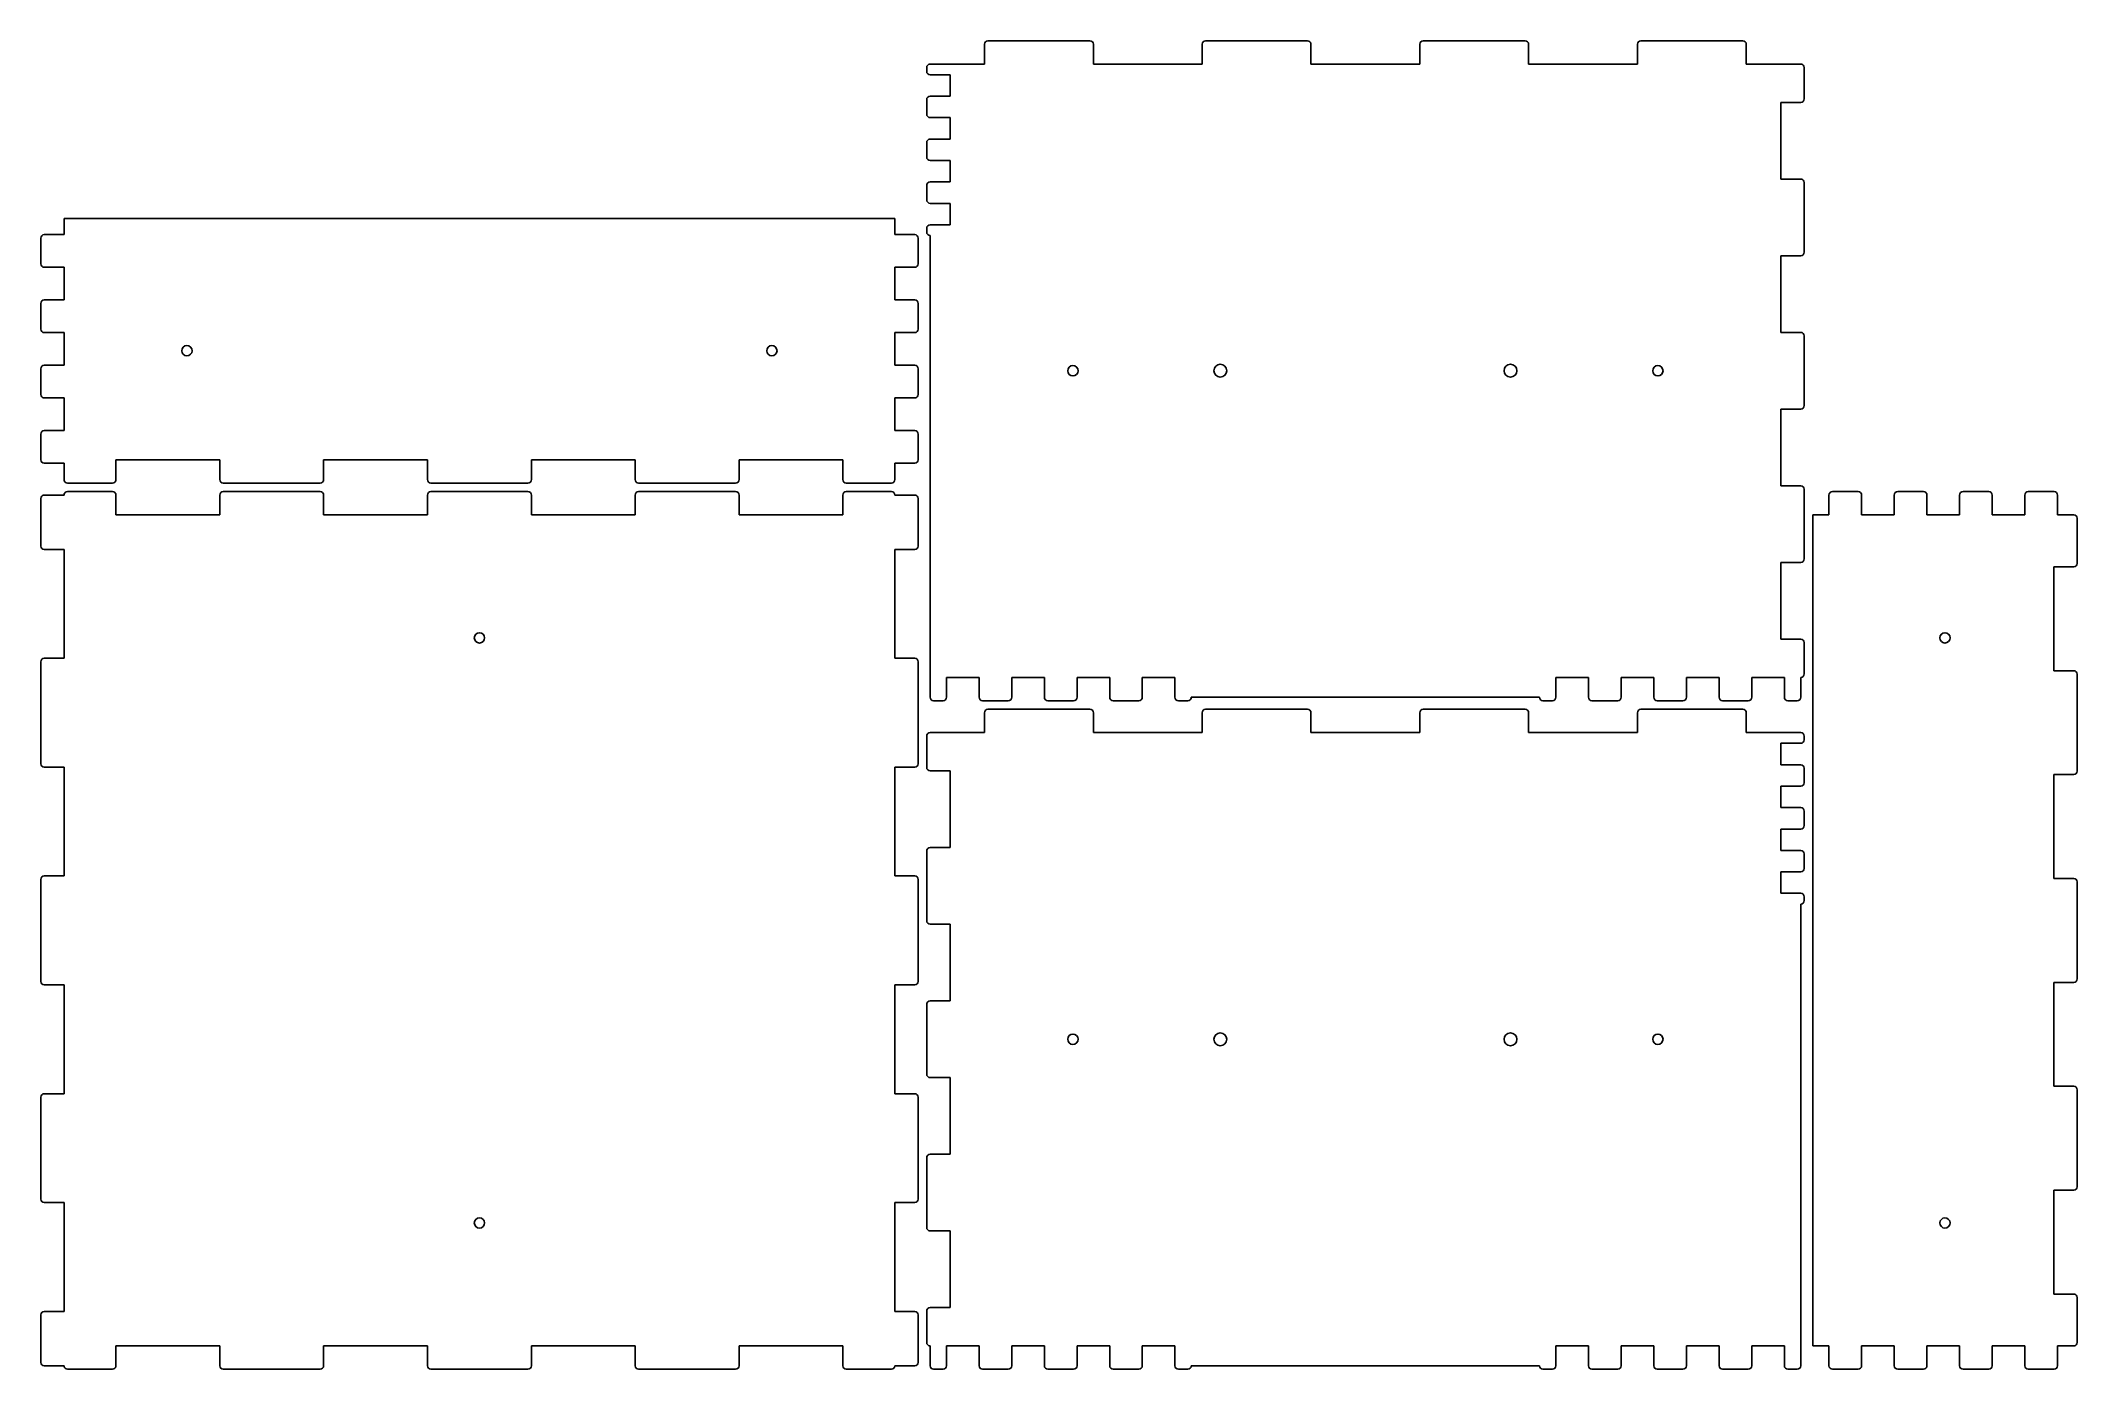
# Model space of a CAD drawing. Header units: millimetres. Extents: x 0 to 1188, y 0 to 775.
import ezdxf

# ---------------------------------------------------------------- set-up
doc = ezdxf.new("R2010")
doc.units = ezdxf.units.MM
doc.layers.add('SheetCutProfiles', color=7, linetype='CONTINUOUS')

msp = doc.modelspace()

# ---------------------------------------------------------------- linework, layer by layer
at = {"layer": 'SheetCutProfiles'}
for p, q in [((550.75, 761.4), (550.75, 773)), ((612.25, 775), (552.75, 775)), ((614.25, 773), (614.25, 761.4)), ((677.75, 761.4), (677.75, 773)), ((739.25, 775), (679.75, 775)), ((741.25, 773), (741.25, 761.4)), ((804.75, 761.4), (804.75, 773)), ((866.25, 775), (806.75, 775)), ((868.25, 773), (868.25, 761.4)), ((931.75, 761.4), (931.75, 773)), ((993.25, 775), (933.75, 775)), ((995.25, 773), (995.25, 761.4)), ((550.75, 761.4), (519, 761.4)), ((677.75, 761.4), (614.25, 761.4)), ((804.75, 761.4), (741.25, 761.4)), ((931.75, 761.4), (868.25, 761.4)), ((1027, 761.4), (995.25, 761.4)), ((517, 757.15), (517, 759.4)), ((519, 755.15), (530.6, 755.15)), ((530.6, 755.15), (530.6, 742.65)), ((1029, 759.4), (1029, 741.0375)), ((517, 732.15), (517, 740.65)), ((530.6, 742.65), (519, 742.65)), ((1015.4, 739.0375), (1027, 739.0375)), ((1015.4, 694.3125), (1015.4, 739.0375)), ((519, 730.15), (530.6, 730.15)), ((530.6, 730.15), (530.6, 717.65)), ((517, 707.15), (517, 715.65)), ((530.6, 717.65), (519, 717.65)), ((519, 705.15), (530.6, 705.15)), ((530.6, 705.15), (530.6, 692.65)), ((517, 682.15), (517, 690.65)), ((530.6, 692.65), (519, 692.65)), ((1027, 694.3125), (1015.4, 694.3125)), ((1029, 692.3125), (1029, 651.5875)), ((519, 680.15), (530.6, 680.15)), ((530.6, 680.15), (530.6, 667.65)), ((13.6, 671.4), (13.6, 661.875)), ((498.4, 671.4), (13.6, 671.4)), ((498.4, 671.4), (498.4, 661.875)), ((517, 663.4), (517, 665.65)), ((530.6, 667.65), (519, 667.65)), ((0, 659.875), (0, 644.825)), ((2, 661.875), (13.6, 661.875)), ((510, 661.875), (498.4, 661.875)), ((512, 659.875), (512, 644.825)), ((519, 661.4), (519, 392)), ((13.6, 642.825), (2, 642.825)), ((13.6, 642.825), (13.6, 623.775)), ((498.4, 642.825), (510, 642.825)), ((498.4, 642.825), (498.4, 623.775)), ((1015.4, 649.5875), (1027, 649.5875)), ((1015.4, 604.8625), (1015.4, 649.5875)), ((0, 621.775), (0, 606.725)), ((2, 623.775), (13.6, 623.775)), ((510, 623.775), (498.4, 623.775)), ((512, 621.775), (512, 606.725)), ((13.6, 604.725), (2, 604.725)), ((13.6, 604.725), (13.6, 585.675)), ((498.4, 604.725), (510, 604.725)), ((498.4, 604.725), (498.4, 585.675)), ((1027, 604.8625), (1015.4, 604.8625)), ((1029, 602.8625), (1029, 562.1375)), ((0, 583.675), (0, 568.625)), ((2, 585.675), (13.6, 585.675)), ((510, 585.675), (498.4, 585.675)), ((512, 583.675), (512, 568.625)), ((13.6, 566.625), (2, 566.625)), ((13.6, 566.625), (13.6, 547.575)), ((498.4, 566.625), (510, 566.625)), ((498.4, 566.625), (498.4, 547.575)), ((1015.4, 560.1375), (1027, 560.1375)), ((1015.4, 515.4125), (1015.4, 560.1375)), ((2, 547.575), (13.6, 547.575)), ((510, 547.575), (498.4, 547.575)), ((0, 545.575), (0, 530.525)), ((512, 545.575), (512, 530.525)), ((13.6, 528.525), (2, 528.525)), ((13.6, 528.525), (13.6, 519)), ((43.9, 530.6), (104.5, 530.6)), ((43.9, 519), (43.9, 530.6)), ((104.5, 530.6), (104.5, 519)), ((165.1, 530.6), (225.7, 530.6)), ((165.1, 519), (165.1, 530.6)), ((225.7, 530.6), (225.7, 519)), ((286.3, 530.6), (346.9, 530.6)), ((286.3, 519), (286.3, 530.6)), ((346.9, 530.6), (346.9, 519)), ((407.5, 530.6), (468.1, 530.6)), ((407.5, 519), (407.5, 530.6)), ((468.1, 530.6), (468.1, 519)), ((498.4, 528.525), (510, 528.525)), ((498.4, 519), (498.4, 528.525)), ((41.9, 517), (15.6, 517)), ((15.6, 512), (41.9, 512)), ((163.1, 517), (106.5, 517)), ((106.5, 512), (163.1, 512)), ((284.3, 517), (227.7, 517)), ((227.7, 512), (284.3, 512)), ((405.5, 517), (348.9, 517)), ((348.9, 512), (405.5, 512)), ((496.4, 517), (470.1, 517)), ((470.1, 512), (496.4, 512)), ((1027, 515.4125), (1015.4, 515.4125)), ((1029, 513.4125), (1029, 472.6875)), ((1045.525, 512), (1060.575, 512)), ((1083.625, 512), (1098.675, 512)), ((1121.725, 512), (1136.775, 512)), ((1159.825, 512), (1174.875, 512)), ((0, 508), (0, 480.25)), ((13.6, 510), (2, 510)), ((43.9, 498.4), (43.9, 510)), ((104.5, 510), (104.5, 498.4)), ((165.1, 498.4), (165.1, 510)), ((225.7, 510), (225.7, 498.4)), ((286.3, 498.4), (286.3, 510)), ((346.9, 510), (346.9, 498.4)), ((407.5, 498.4), (407.5, 510)), ((468.1, 510), (468.1, 498.4)), ((510, 510), (498.4, 510)), ((512, 480.25), (512, 508)), ((1043.525, 510), (1043.525, 498.4)), ((1062.575, 498.4), (1062.575, 510)), ((1081.625, 510), (1081.625, 498.4)), ((1100.675, 498.4), (1100.675, 510)), ((1119.725, 510), (1119.725, 498.4)), ((1138.775, 498.4), (1138.775, 510)), ((1157.825, 510), (1157.825, 498.4)), ((1176.875, 498.4), (1176.875, 510)), ((104.5, 498.4), (43.9, 498.4)), ((225.7, 498.4), (165.1, 498.4)), ((346.9, 498.4), (286.3, 498.4)), ((468.1, 498.4), (407.5, 498.4)), ((1034, 498.4), (1043.525, 498.4)), ((1034, 13.6), (1034, 498.4)), ((1062.575, 498.4), (1081.625, 498.4)), ((1100.675, 498.4), (1119.725, 498.4)), ((1138.775, 498.4), (1157.825, 498.4)), ((1176.875, 498.4), (1186.4, 498.4)), ((1188.4, 470.1), (1188.4, 496.4)), ((2, 478.25), (13.6, 478.25)), ((13.6, 478.25), (13.6, 414.75)), ((498.4, 478.25), (510, 478.25)), ((498.4, 414.75), (498.4, 478.25)), ((1015.4, 470.6875), (1027, 470.6875)), ((1015.4, 425.9625), (1015.4, 470.6875)), ((1174.8, 468.1), (1174.8, 407.5)), ((1186.4, 468.1), (1174.8, 468.1)), ((1027, 425.9625), (1015.4, 425.9625)), ((1029, 423.9625), (1029, 405.6)), ((0, 412.75), (0, 353.25)), ((13.6, 414.75), (2, 414.75)), ((510, 414.75), (498.4, 414.75)), ((512, 353.25), (512, 412.75)), ((1174.8, 407.5), (1186.4, 407.5)), ((1188.4, 348.9), (1188.4, 405.5)), ((528.525, 403.6), (547.575, 403.6)), ((528.525, 392), (528.525, 403.6)), ((547.575, 403.6), (547.575, 392)), ((566.625, 403.6), (585.675, 403.6)), ((566.625, 392), (566.625, 403.6)), ((585.675, 403.6), (585.675, 392)), ((604.725, 403.6), (623.775, 403.6)), ((604.725, 392), (604.725, 403.6)), ((623.775, 403.6), (623.775, 392)), ((642.825, 403.6), (661.875, 403.6)), ((642.825, 392), (642.825, 403.6)), ((661.875, 403.6), (661.875, 392)), ((884.125, 403.6), (903.175, 403.6)), ((884.125, 392), (884.125, 403.6)), ((903.175, 403.6), (903.175, 392)), ((922.225, 403.6), (941.275, 403.6)), ((922.225, 392), (922.225, 403.6)), ((941.275, 403.6), (941.275, 392)), ((960.325, 403.6), (979.375, 403.6)), ((960.325, 392), (960.325, 403.6)), ((979.375, 403.6), (979.375, 392)), ((998.425, 403.6), (1017.475, 403.6)), ((998.425, 392), (998.425, 403.6)), ((1017.475, 403.6), (1017.475, 392)), ((1027, 392), (1027, 403.6)), ((521, 390), (526.525, 390)), ((549.575, 390), (564.625, 390)), ((550.75, 383), (550.75, 371.4)), ((552.75, 385), (612.25, 385)), ((587.675, 390), (602.725, 390)), ((614.25, 371.4), (614.25, 383)), ((625.775, 390), (640.825, 390)), ((663.875, 390), (669.4, 390)), ((874.6, 392), (671.4, 392)), ((677.75, 383), (677.75, 371.4)), ((679.75, 385), (739.25, 385)), ((741.25, 371.4), (741.25, 383)), ((804.75, 383), (804.75, 371.4)), ((806.75, 385), (866.25, 385)), ((868.25, 371.4), (868.25, 383)), ((876.6, 390), (882.125, 390)), ((905.175, 390), (920.225, 390)), ((931.75, 383), (931.75, 371.4)), ((933.75, 385), (993.25, 385)), ((943.275, 390), (958.325, 390)), ((981.375, 390), (996.425, 390)), ((995.25, 371.4), (995.25, 383)), ((1019.475, 390), (1025, 390)), ((517, 369.4), (517, 351.0375)), ((519, 371.4), (550.75, 371.4)), ((614.25, 371.4), (677.75, 371.4)), ((741.25, 371.4), (804.75, 371.4)), ((868.25, 371.4), (931.75, 371.4)), ((995.25, 371.4), (1027, 371.4)), ((1029, 369.4), (1029, 367.15)), ((1015.4, 365.15), (1015.4, 352.65)), ((1027, 365.15), (1015.4, 365.15)), ((2, 351.25), (13.6, 351.25)), ((13.6, 351.25), (13.6, 287.75)), ((498.4, 351.25), (510, 351.25)), ((498.4, 287.75), (498.4, 351.25)), ((530.6, 349.0375), (519, 349.0375)), ((530.6, 304.3125), (530.6, 349.0375)), ((1015.4, 352.65), (1027, 352.65)), ((1029, 350.65), (1029, 342.15)), ((1174.8, 346.9), (1174.8, 286.3)), ((1186.4, 346.9), (1174.8, 346.9)), ((1015.4, 340.15), (1015.4, 327.65)), ((1027, 340.15), (1015.4, 340.15)), ((1015.4, 327.65), (1027, 327.65)), ((1029, 325.65), (1029, 317.15)), ((1015.4, 315.15), (1015.4, 302.65)), ((1027, 315.15), (1015.4, 315.15)), ((517, 302.3125), (517, 261.5875)), ((519, 304.3125), (530.6, 304.3125)), ((1015.4, 302.65), (1027, 302.65)), ((1029, 300.65), (1029, 292.15)), ((0, 285.75), (0, 226.25)), ((13.6, 287.75), (2, 287.75)), ((510, 287.75), (498.4, 287.75)), ((512, 226.25), (512, 285.75)), ((1015.4, 290.15), (1015.4, 277.65)), ((1027, 290.15), (1015.4, 290.15)), ((1174.8, 286.3), (1186.4, 286.3)), ((1015.4, 277.65), (1027, 277.65)), ((1029, 275.65), (1029, 273.4)), ((1188.4, 227.7), (1188.4, 284.3)), ((1027, 271.4), (1027, 2)), ((530.6, 259.5875), (519, 259.5875)), ((530.6, 214.8625), (530.6, 259.5875)), ((2, 224.25), (13.6, 224.25)), ((13.6, 224.25), (13.6, 160.75)), ((498.4, 224.25), (510, 224.25)), ((498.4, 160.75), (498.4, 224.25)), ((519, 214.8625), (530.6, 214.8625)), ((1174.8, 225.7), (1174.8, 165.1)), ((1186.4, 225.7), (1174.8, 225.7)), ((517, 212.8625), (517, 172.1375)), ((530.6, 170.1375), (519, 170.1375)), ((530.6, 125.4125), (530.6, 170.1375)), ((0, 158.75), (0, 99.25)), ((13.6, 160.75), (2, 160.75)), ((510, 160.75), (498.4, 160.75)), ((512, 99.25), (512, 158.75)), ((1174.8, 165.1), (1186.4, 165.1)), ((1188.4, 106.5), (1188.4, 163.1)), ((517, 123.4125), (517, 82.6875)), ((519, 125.4125), (530.6, 125.4125)), ((2, 97.25), (13.6, 97.25)), ((13.6, 97.25), (13.6, 33.75)), ((498.4, 97.25), (510, 97.25)), ((498.4, 33.75), (498.4, 97.25)), ((1174.8, 104.5), (1174.8, 43.9)), ((1186.4, 104.5), (1174.8, 104.5)), ((530.6, 80.6875), (519, 80.6875)), ((530.6, 35.9625), (530.6, 80.6875)), ((519, 35.9625), (530.6, 35.9625)), ((1174.8, 43.9), (1186.4, 43.9)), ((1188.4, 15.6), (1188.4, 41.9)), ((0, 31.75), (0, 4)), ((13.6, 33.75), (2, 33.75)), ((510, 33.75), (498.4, 33.75)), ((512, 4), (512, 31.75)), ((517, 33.9625), (517, 15.6)), ((43.9, 13.6), (104.5, 13.6)), ((43.9, 2), (43.9, 13.6)), ((104.5, 13.6), (104.5, 2)), ((165.1, 13.6), (225.7, 13.6)), ((165.1, 2), (165.1, 13.6)), ((225.7, 13.6), (225.7, 2)), ((286.3, 13.6), (346.9, 13.6)), ((286.3, 2), (286.3, 13.6)), ((346.9, 13.6), (346.9, 2)), ((407.5, 13.6), (468.1, 13.6)), ((407.5, 2), (407.5, 13.6)), ((468.1, 13.6), (468.1, 2)), ((519, 2), (519, 13.6)), ((528.525, 13.6), (528.525, 2)), ((547.575, 13.6), (528.525, 13.6)), ((547.575, 2), (547.575, 13.6)), ((566.625, 13.6), (566.625, 2)), ((585.675, 13.6), (566.625, 13.6)), ((585.675, 2), (585.675, 13.6)), ((604.725, 13.6), (604.725, 2)), ((623.775, 13.6), (604.725, 13.6)), ((623.775, 2), (623.775, 13.6)), ((642.825, 13.6), (642.825, 2)), ((661.875, 13.6), (642.825, 13.6)), ((661.875, 2), (661.875, 13.6)), ((884.125, 13.6), (884.125, 2)), ((903.175, 13.6), (884.125, 13.6)), ((903.175, 2), (903.175, 13.6)), ((922.225, 13.6), (922.225, 2)), ((941.275, 13.6), (922.225, 13.6)), ((941.275, 2), (941.275, 13.6)), ((960.325, 13.6), (960.325, 2)), ((979.375, 13.6), (960.325, 13.6)), ((979.375, 2), (979.375, 13.6)), ((998.425, 13.6), (998.425, 2)), ((1017.475, 13.6), (998.425, 13.6)), ((1017.475, 2), (1017.475, 13.6)), ((1034, 13.6), (1043.525, 13.6)), ((1043.525, 2), (1043.525, 13.6)), ((1062.575, 13.6), (1062.575, 2)), ((1062.575, 13.6), (1081.625, 13.6)), ((1081.625, 2), (1081.625, 13.6)), ((1100.675, 13.6), (1100.675, 2)), ((1100.675, 13.6), (1119.725, 13.6)), ((1119.725, 2), (1119.725, 13.6)), ((1138.775, 13.6), (1138.775, 2)), ((1138.775, 13.6), (1157.825, 13.6)), ((1157.825, 2), (1157.825, 13.6)), ((1176.875, 13.6), (1176.875, 2)), ((1186.4, 13.6), (1176.875, 13.6)), ((13.6, 2), (2, 2)), ((15.6, 0), (41.9, 0)), ((106.5, 0), (163.1, 0)), ((227.7, 0), (284.3, 0)), ((348.9, 0), (405.5, 0)), ((470.1, 0), (496.4, 0)), ((510, 2), (498.4, 2)), ((526.525, 0), (521, 0)), ((564.625, 0), (549.575, 0)), ((602.725, 0), (587.675, 0)), ((640.825, 0), (625.775, 0)), ((669.4, 0), (663.875, 0)), ((671.4, 2), (874.6, 2)), ((882.125, 0), (876.6, 0)), ((920.225, 0), (905.175, 0)), ((958.325, 0), (943.275, 0)), ((996.425, 0), (981.375, 0)), ((1025, 0), (1019.475, 0)), ((1045.525, 0), (1060.575, 0)), ((1083.625, 0), (1098.675, 0)), ((1121.725, 0), (1136.775, 0)), ((1159.825, 0), (1174.875, 0))]:
    msp.add_line(p, q, dxfattribs=at)
for centre, radius in [((85.3333, 594.2), 3), ((426.6667, 594.2), 3), ((602.3333, 582.5), 3), ((688.3333, 582.5), 3.75), ((857.6667, 582.5), 3.75), ((943.6667, 582.5), 3), ((256, 426.6667), 3), ((1111.2, 426.6667), 3), ((602.3333, 192.5), 3), ((688.3333, 192.5), 3.75), ((857.6667, 192.5), 3.75), ((943.6667, 192.5), 3), ((256, 85.3333), 3), ((1111.2, 85.3333), 3)]:
    msp.add_circle(centre, radius, dxfattribs=at)
for centre, start, end in [((552.75, 773), 90, 180), ((612.25, 773), 0, 90), ((679.75, 773), 90, 180), ((739.25, 773), 0, 90), ((806.75, 773), 90, 180), ((866.25, 773), 0, 90), ((933.75, 773), 90, 180), ((993.25, 773), 0, 90), ((519, 759.4), 90, 180), ((1027, 759.4), 0, 90), ((519, 757.15), 180, -90), ((519, 740.65), 90, 180), ((1027, 741.0375), -90, 0), ((519, 732.15), 180, -90), ((519, 715.65), 90, 180), ((519, 707.15), 180, -90), ((519, 690.65), 90, 180), ((1027, 692.3125), 0, 90), ((519, 682.15), 180, -90), ((519, 665.65), 90, 180), ((2, 659.875), 90, 180), ((510, 659.875), 0, 90), ((519, 663.4), 180, -90), ((2, 644.825), 180, -90), ((510, 644.825), -90, 0), ((1027, 651.5875), -90, 0), ((2, 621.775), 90, 180), ((510, 621.775), 0, 90), ((2, 606.725), 180, -90), ((510, 606.725), -90, 0), ((1027, 602.8625), 0, 90), ((2, 583.675), 90, 180), ((510, 583.675), 0, 90), ((2, 568.625), 180, -90), ((510, 568.625), -90, 0), ((1027, 562.1375), -90, 0), ((2, 545.575), 90, 180), ((510, 545.575), 0, 90), ((2, 530.525), 180, -90), ((510, 530.525), -90, 0), ((15.6, 519), 180, -90), ((15.6, 510), 90, 180), ((41.9, 519), -90, 0), ((41.9, 510), 0, 90), ((106.5, 519), 180, -90), ((106.5, 510), 90, 180), ((163.1, 519), -90, 0), ((163.1, 510), 0, 90), ((227.7, 519), 180, -90), ((227.7, 510), 90, 180), ((284.3, 519), -90, 0), ((284.3, 510), 0, 90), ((348.9, 519), 180, -90), ((348.9, 510), 90, 180), ((405.5, 519), -90, 0), ((405.5, 510), 0, 90), ((470.1, 519), 180, -90), ((470.1, 510), 90, 180), ((496.4, 519), -90, 0), ((496.4, 510), 0, 90), ((1027, 513.4125), 0, 90), ((1045.525, 510), 90, 180), ((1060.575, 510), 0, 90), ((1083.625, 510), 90, 180), ((1098.675, 510), 0, 90), ((1121.725, 510), 90, 180), ((1136.775, 510), 0, 90), ((1159.825, 510), 90, 180), ((1174.875, 510), 0, 90), ((2, 508), 90, 180), ((510, 508), 0, 90), ((1186.4, 496.4), 0, 90), ((2, 480.25), 180, -90), ((510, 480.25), -90, 0), ((1027, 472.6875), -90, 0), ((1186.4, 470.1), -90, 0), ((1027, 423.9625), 0, 90), ((2, 412.75), 90, 180), ((510, 412.75), 0, 90), ((1027, 405.6), -90, 0), ((1186.4, 405.5), 0, 90), ((521, 392), 180, -90), ((526.525, 392), -90, 0), ((549.575, 392), 180, -90), ((552.75, 383), 90, 180), ((564.625, 392), -90, 0), ((587.675, 392), 180, -90), ((602.725, 392), -90, 0), ((612.25, 383), 0, 90), ((625.775, 392), 180, -90), ((640.825, 392), -90, 0), ((663.875, 392), 180, -90), ((669.4, 392), -90, 0), ((679.75, 383), 90, 180), ((739.25, 383), 0, 90), ((806.75, 383), 90, 180), ((866.25, 383), 0, 90), ((876.6, 392), 180, -90), ((882.125, 392), -90, 0), ((905.175, 392), 180, -90), ((920.225, 392), -90, 0), ((933.75, 383), 90, 180), ((943.275, 392), 180, -90), ((958.325, 392), -90, 0), ((981.375, 392), 180, -90), ((993.25, 383), 0, 90), ((996.425, 392), -90, 0), ((1019.475, 392), 180, -90), ((1025, 392), -90, 0), ((519, 369.4), 90, 180), ((1027, 369.4), 0, 90), ((1027, 367.15), -90, 0), ((2, 353.25), 180, -90), ((510, 353.25), -90, 0), ((519, 351.0375), 180, -90), ((1027, 350.65), 0, 90), ((1186.4, 348.9), -90, 0), ((1027, 342.15), -90, 0), ((1027, 325.65), 0, 90), ((1027, 317.15), -90, 0), ((519, 302.3125), 90, 180), ((1027, 300.65), 0, 90), ((2, 285.75), 90, 180), ((510, 285.75), 0, 90), ((1027, 292.15), -90, 0), ((1186.4, 284.3), 0, 90), ((1027, 275.65), 0, 90), ((1027, 273.4), -90, 0), ((519, 261.5875), 180, -90), ((2, 226.25), 180, -90), ((510, 226.25), -90, 0), ((1186.4, 227.7), -90, 0), ((519, 212.8625), 90, 180), ((519, 172.1375), 180, -90), ((2, 158.75), 90, 180), ((510, 158.75), 0, 90), ((1186.4, 163.1), 0, 90), ((519, 123.4125), 90, 180), ((2, 99.25), 180, -90), ((510, 99.25), -90, 0), ((1186.4, 106.5), -90, 0), ((519, 82.6875), 180, -90), ((519, 33.9625), 90, 180), ((1186.4, 41.9), 0, 90), ((2, 31.75), 90, 180), ((510, 31.75), 0, 90), ((519, 15.6), 180, -90), ((1186.4, 15.6), -90, 0), ((2, 4), 180, -90), ((15.6, 2), 180, -90), ((41.9, 2), -90, 0), ((106.5, 2), 180, -90), ((163.1, 2), -90, 0), ((227.7, 2), 180, -90), ((284.3, 2), -90, 0), ((348.9, 2), 180, -90), ((405.5, 2), -90, 0), ((470.1, 2), 180, -90), ((496.4, 2), -90, 0), ((510, 4), -90, 0), ((521, 2), -180, -90), ((526.525, 2), -90, 0), ((549.575, 2), -180, -90), ((564.625, 2), -90, 0), ((587.675, 2), -180, -90), ((602.725, 2), -90, 0), ((625.775, 2), -180, -90), ((640.825, 2), -90, 0), ((663.875, 2), -180, -90), ((669.4, 2), -90, 0), ((876.6, 2), -180, -90), ((882.125, 2), -90, 0), ((905.175, 2), -180, -90), ((920.225, 2), -90, 0), ((943.275, 2), -180, -90), ((958.325, 2), -90, 0), ((981.375, 2), -180, -90), ((996.425, 2), -90, 0), ((1019.475, 2), -180, -90), ((1025, 2), -90, 0), ((1045.525, 2), 180, -90), ((1060.575, 2), -90, 0), ((1083.625, 2), 180, -90), ((1098.675, 2), -90, 0), ((1121.725, 2), 180, -90), ((1136.775, 2), -90, 0), ((1159.825, 2), 180, -90), ((1174.875, 2), -90, 0)]:
    msp.add_arc(centre, 2, start, end, dxfattribs=at)

doc.saveas('drawing.dxf')
